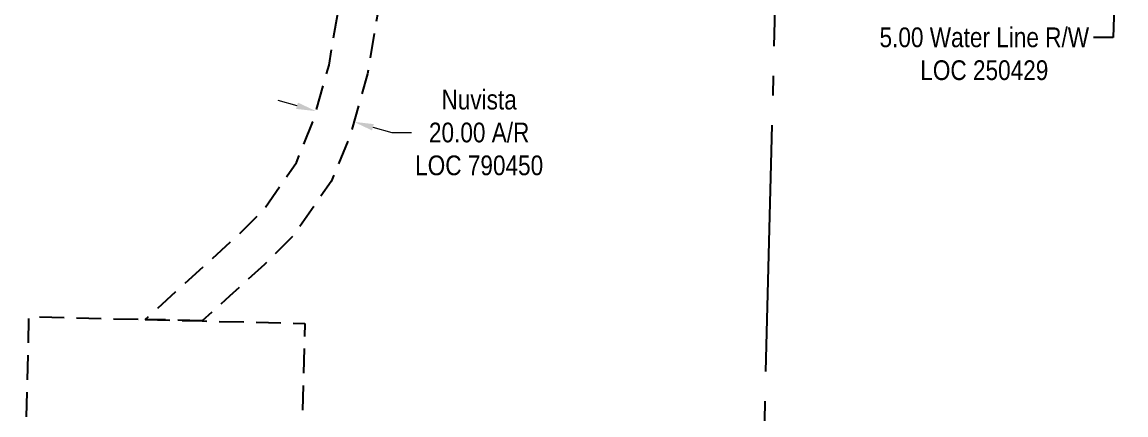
# Model space of a CAD drawing. Extents: x 383425 to 391668, y 6055101 to 6059545.
# Drawn here: x 383949 to 384509, y 6058141 to 6058340 of the extents above; entities that cross this region are included whole.
import ezdxf

# ---------------------------------------------------------------- set-up
doc = ezdxf.new("R2010")
doc.units = 0
doc.header["$LTSCALE"] = 5
doc.header["$PDMODE"] = 35
doc.header["$PDSIZE"] = 20
doc.linetypes.add('foc-ACCESSROAD', pattern=[3.75, 2.5, -1.25])
doc.linetypes.add('foc-QUARTERLINE', pattern=[33, 25, -3, 2, -3])
doc.layers.get('Defpoints').update_dxf_attribs({"color": 9})
for name, color, linetype in [('C-AR', 13, 'foc-ACCESSROAD'), ('F-WS', 190, 'foc-ACCESSROAD'), ('L-QSEC', 8, 'foc-QUARTERLINE'), ('P-TXT', 4, 'Continuous')]:
    doc.layers.add(name, color=color, linetype=linetype)
doc.layers.add('C-AR-T', color=13, linetype='Continuous', lineweight=9)
doc.styles.add('80CG', font='ARIALN.TTF', dxfattribs={"height": 10})
doc.dimstyles.new('Compass 5 000', dxfattribs={"dimscale": 5, "dimtxt": 9, "dimasz": 2, "dimexe": 0.2, "dimexo": 0.0625, "dimgap": 0.5, "dimtad": 0, "dimtih": 1, "dimtoh": 1, "dimzin": 0, "dimdsep": 46, "dimtxsty": '80CG', "dimcen": 0.1, "dimse1": 1, "dimse2": 1, "dimclrd": 256, "dimclrt": 256, "dimaunit": 1, "dimadec": 4, "dimazin": 0, "dimtfac": 0.06, "dimtofl": 0, "dimtmove": 0, "dimatfit": 1, "dimfxl": 0.2, "dimtolj": 1, "dimtzin": 0, "dimlwd": -1, "dimarcsym": 0})

# ---------------------------------------------------------------- blocks, each defined once
blk = doc.blocks.new('*D92')
at = {"layer": 'C-AR-T', "transparency": 16777216}
for p, q in [((384088.57, 6058298.05), (384078.95, 6058300.78)), ((384127.05, 6058287.15), (384136.67, 6058284.43)), ((384136.67, 6058284.43), (384146.67, 6058284.43))]:
    blk.add_line(p, q, dxfattribs=at)
for points in [[(384089.02, 6058299.66), (384088.11, 6058296.45), (384098.19, 6058295.33)], [(384127.5, 6058288.76), (384126.6, 6058285.55), (384117.43, 6058289.88)]]:
    blk.add_solid(points, dxfattribs=at)
at = {"layer": 'Defpoints', "color": 0, "transparency": 16777216}
for p in [(384099.12, 6058298.62), (384118.36, 6058293.17), (384117.43, 6058289.88)]:
    blk.add_point(p, dxfattribs=at)
at = {"layer": 'C-AR-T', "transparency": 16777216, "insert": (384180.96, 6058284.43), "char_height": 10, "attachment_point": 5, "style": '80CG'}
blk.add_mtext('\\A1;Nuvista\\P20.00 A/R\\PLOC 790450', dxfattribs=at)
blk = doc.blocks.new('*D109')
at = {"layer": 'Defpoints', "color": 0, "transparency": 16777216}
for p in [(384442.14, 6058495.61), (384507.14, 6058493.78), (384442, 6058490.61)]:
    blk.add_point(p, dxfattribs=at)
at = {"layer": 'P-TXT', "transparency": 16777216}
for p, q in [((384507.42, 6058503.78), (384507.7, 6058513.77)), ((384506.72, 6058478.79), (384502.62, 6058332.7)), ((384502.62, 6058332.7), (384492.62, 6058332.7))]:
    blk.add_line(p, q, dxfattribs=at)
for points in [[(384505.75, 6058503.82), (384509.09, 6058503.73), (384507.14, 6058493.78)], [(384505.05, 6058478.84), (384508.39, 6058478.74), (384507, 6058488.79)]]:
    blk.add_solid(points, dxfattribs=at)
at = {"layer": 'P-TXT', "transparency": 16777216, "insert": (384437.24, 6058332.7), "char_height": 10, "attachment_point": 5, "style": '80CG'}
blk.add_mtext('\\A1;Nuvista\\P5.00 Water Line R/W\\PLOC 250429', dxfattribs=at)

msp = doc.modelspace()

# ---------------------------------------------------------------- linework, layer by layer
at = {"layer": 'C-AR', "flags": 128}
msp.add_lwpolyline([(384040.511, 6058188.937), (384011.562, 6058189.664), (384040.918, 6058216.314), (384058.218, 6058232.051), (384071.853, 6058245.572), (384088.221, 6058269.28), (384096.663, 6058289.936), (384104.786, 6058318.617), (384109.499, 6058346.725), (384108.956, 6058383.779), (384108.123, 6058413), (384115.638, 6058440.404), (384126.885, 6058463.476), (384134.021, 6058478.225), (384143.777, 6058498.038), (384153.449, 6058517.792), (384218.762, 6058646.114), (384323.306, 6058852.364), (384332.347, 6058870.202), (384365.437, 6058935.483), (384418.407, 6059041.564), (384436.882, 6059035.166), (384409.422, 6058979.866), (384395.521, 6058951.871), (384344.272, 6058847.221), (384343.752, 6058846.217), (384235.378, 6058636.972), (384227.218, 6058621.027), (384205.279, 6058578.172), (384196.573, 6058560.394), (384182.122, 6058530.879), (384165.762, 6058497.468), (384156.092, 6058477.721), (384151.938, 6058469.237), (384148.853, 6058462.906), (384134.429, 6058433.319), (384128.196, 6058410.589), (384128.948, 6058384.211), (384129.52, 6058345.206), (384124.325, 6058314.226), (384115.596, 6058283.409), (384105.91, 6058259.706), (384087.253, 6058232.682), (384071.993, 6058217.547), (384054.366, 6058201.515), (384040.511, 6058188.937)], close=True, dxfattribs=at)
at = {"layer": 'F-WS', "flags": 128}
msp.add_lwpolyline([(384011.562, 6058189.664), (384040.511, 6058188.937), (384092.516, 6058187.631), (384090.226, 6058096.445), (384089.002, 6058047.699), (383949.071, 6058051.213), (383950.294, 6058099.959), (383952.584, 6058191.145), (384011.562, 6058189.664)], close=True, dxfattribs=at)
at = {"layer": 'L-QSEC'}
msp.add_line((384337.92, 6058618.15), (384318.146, 6057843.95), dxfattribs=at)

# ---------------------------------------------------------------- dimensions: what is measured, and where the dimension line sits
at = {"layer": 'C-AR-T'}
dim = msp.add_aligned_dim(p1=(384099.121, 6058298.617), p2=(384118.36, 6058293.168), distance=-3.418, text='Nuvista\\P20.00 A/R\\PLOC 790450', dimstyle='Compass 5 000', dxfattribs=at)
dim.commit()
dim.dimension.update_dxf_attribs({"geometry": '*D92', "text_midpoint": (384180.962, 6058284.429)})
at = {"layer": 'P-TXT', "color": 3}
dim = msp.add_linear_dim(base=(384507.14, 6058493.782), p1=(384442.004, 6058490.609), p2=(384442.144, 6058495.605), angle=88.39317, text='Nuvista\\P5.00 Water Line R/W\\PLOC 250429', dimstyle='Compass 5 000', dxfattribs=at)
dim.commit()
dim.dimension.update_dxf_attribs({"geometry": '*D109', "text_midpoint": (384437.236, 6058332.703), "dimtype": 161})

doc.saveas('drawing.dxf')
